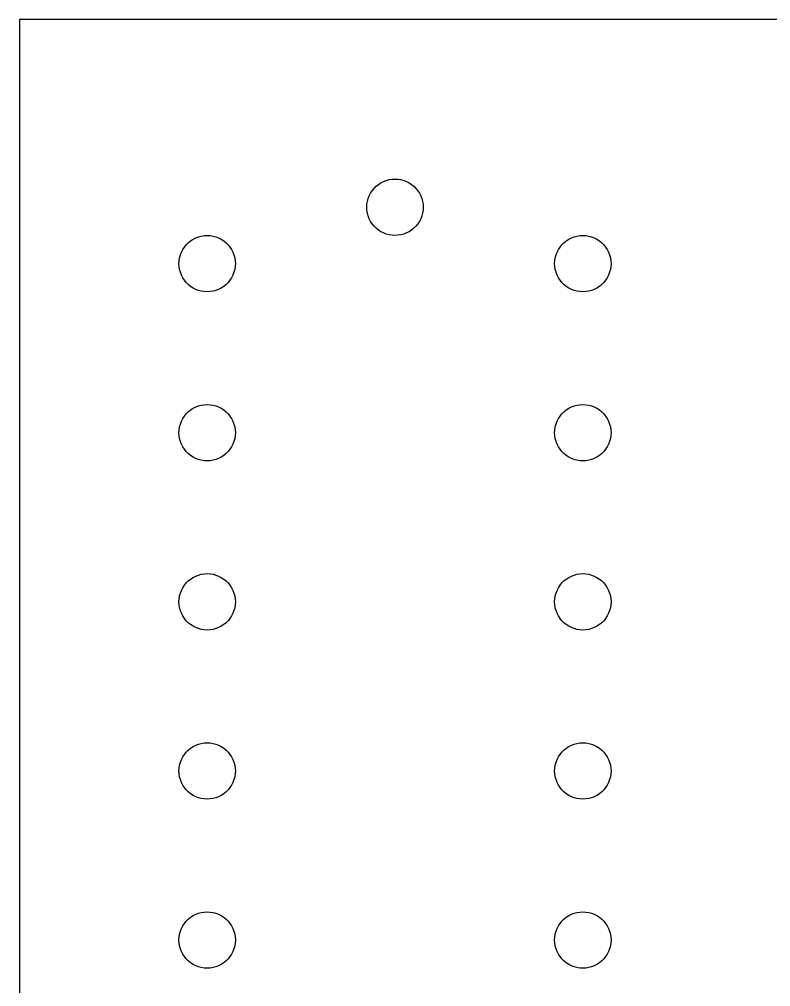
# Model space of a CAD drawing. Header units: metres. Extents: x -90 to 756, y -90 to 295.
# Drawn here: x -20 to 0, y 269.26 to 295 of the extents above; entities that cross this region are included whole.
import ezdxf

# ---------------------------------------------------------------- set-up
doc = ezdxf.new("R2010")
doc.units = ezdxf.units.M

msp = doc.modelspace()

# ---------------------------------------------------------------- linework, layer by layer
for p, q in [((20, 295), (-20, 295)), ((-20, 295), (-20, 225)), ((-10.5019, 290.557), (-10.4408, 290.607)), ((-10.4408, 290.607), (-10.375, 290.65)), ((-10.375, 290.65), (-10.3051, 290.685)), ((-10.3051, 290.685), (-10.2318, 290.713)), ((-10.2318, 290.713), (-10.1559, 290.734)), ((-10.1559, 290.734), (-10.0784, 290.746)), ((-10.0784, 290.746), (-10, 290.75)), ((-10, 290.75), (-9.92162, 290.746)), ((-9.92162, 290.746), (-9.84407, 290.734)), ((-9.84407, 290.734), (-9.76825, 290.713)), ((-9.76825, 290.713), (-9.69496, 290.685)), ((-9.69496, 290.685), (-9.625, 290.65)), ((-9.625, 290.65), (-9.55917, 290.607)), ((-9.55917, 290.607), (-9.49815, 290.557)), ((-10.6852, 290.305), (-10.6495, 290.375)), ((-10.6495, 290.375), (-10.6068, 290.441)), ((-10.6068, 290.441), (-10.5574, 290.502)), ((-10.5574, 290.502), (-10.5019, 290.557)), ((-9.49815, 290.557), (-9.44264, 290.502)), ((-9.44264, 290.502), (-9.39325, 290.441)), ((-9.39325, 290.441), (-9.35049, 290.375)), ((-9.35049, 290.375), (-9.31485, 290.305)), ((-10.7459, 290.078), (-10.7336, 290.156)), ((-10.7336, 290.156), (-10.7133, 290.232)), ((-10.7133, 290.232), (-10.6852, 290.305)), ((-9.31485, 290.305), (-9.28671, 290.232)), ((-9.28671, 290.232), (-9.2664, 290.156)), ((-9.2664, 290.156), (-9.25412, 290.078)), ((-10.75, 290), (-10.7459, 290.078)), ((-10.7459, 289.922), (-10.75, 290)), ((-10.7336, 289.844), (-10.7459, 289.922)), ((-10.7133, 289.768), (-10.7336, 289.844)), ((-9.2664, 289.844), (-9.28671, 289.768)), ((-9.25412, 289.922), (-9.2664, 289.844)), ((-9.25412, 290.078), (-9.25, 290)), ((-9.25, 290), (-9.25412, 289.922)), ((-10.6852, 289.695), (-10.7133, 289.768)), ((-10.6495, 289.625), (-10.6852, 289.695)), ((-10.6068, 289.559), (-10.6495, 289.625)), ((-9.35049, 289.625), (-9.39325, 289.559)), ((-9.31485, 289.695), (-9.35049, 289.625)), ((-9.28671, 289.768), (-9.31485, 289.695)), ((-10.5574, 289.498), (-10.6068, 289.559)), ((-10.5019, 289.443), (-10.5574, 289.498)), ((-10.4408, 289.393), (-10.5019, 289.443)), ((-10.375, 289.35), (-10.4408, 289.393)), ((-10.3051, 289.315), (-10.375, 289.35)), ((-9.625, 289.35), (-9.69496, 289.315)), ((-9.55917, 289.393), (-9.625, 289.35)), ((-9.49815, 289.443), (-9.55917, 289.393)), ((-9.44264, 289.498), (-9.49815, 289.443)), ((-9.39325, 289.559), (-9.44264, 289.498)), ((-15.5019, 289.057), (-15.4408, 289.107)), ((-15.4408, 289.107), (-15.375, 289.15)), ((-15.375, 289.15), (-15.3051, 289.185)), ((-15.3051, 289.185), (-15.2318, 289.213)), ((-15.2318, 289.213), (-15.1559, 289.234)), ((-15.1559, 289.234), (-15.0784, 289.246)), ((-15.0784, 289.246), (-15, 289.25)), ((-15, 289.25), (-14.9216, 289.246)), ((-14.9216, 289.246), (-14.8441, 289.234)), ((-14.8441, 289.234), (-14.7682, 289.213)), ((-14.7682, 289.213), (-14.695, 289.185)), ((-14.695, 289.185), (-14.625, 289.15)), ((-14.625, 289.15), (-14.5592, 289.107)), ((-14.5592, 289.107), (-14.4982, 289.057)), ((-10.2318, 289.287), (-10.3051, 289.315)), ((-10.1559, 289.266), (-10.2318, 289.287)), ((-10.0784, 289.254), (-10.1559, 289.266)), ((-10, 289.25), (-10.0784, 289.254)), ((-9.92162, 289.254), (-10, 289.25)), ((-9.84407, 289.266), (-9.92162, 289.254)), ((-9.76825, 289.287), (-9.84407, 289.266)), ((-9.69496, 289.315), (-9.76825, 289.287)), ((-5.50186, 289.057), (-5.44084, 289.107)), ((-5.44084, 289.107), (-5.375, 289.15)), ((-5.375, 289.15), (-5.30505, 289.185)), ((-5.30505, 289.185), (-5.23177, 289.213)), ((-5.23177, 289.213), (-5.15594, 289.234)), ((-5.15594, 289.234), (-5.0784, 289.246)), ((-5.0784, 289.246), (-5, 289.25)), ((-5, 289.25), (-4.92162, 289.246)), ((-4.92162, 289.246), (-4.84407, 289.234)), ((-4.84407, 289.234), (-4.76825, 289.213)), ((-4.76825, 289.213), (-4.69496, 289.185)), ((-4.69496, 289.185), (-4.625, 289.15)), ((-4.625, 289.15), (-4.55917, 289.107)), ((-4.55917, 289.107), (-4.49815, 289.057)), ((-15.7133, 288.732), (-15.6852, 288.805)), ((-15.6852, 288.805), (-15.6495, 288.875)), ((-15.6495, 288.875), (-15.6068, 288.941)), ((-15.6068, 288.941), (-15.5574, 289.002)), ((-15.5574, 289.002), (-15.5019, 289.057)), ((-14.4982, 289.057), (-14.4426, 289.002)), ((-14.4426, 289.002), (-14.3932, 288.941)), ((-14.3932, 288.941), (-14.3505, 288.875)), ((-14.3505, 288.875), (-14.3148, 288.805)), ((-14.3148, 288.805), (-14.2867, 288.732)), ((-5.7133, 288.732), (-5.68517, 288.805)), ((-5.68517, 288.805), (-5.64952, 288.875)), ((-5.64952, 288.875), (-5.60677, 288.941)), ((-5.60677, 288.941), (-5.55737, 289.002)), ((-5.55737, 289.002), (-5.50186, 289.057)), ((-4.49815, 289.057), (-4.44264, 289.002)), ((-4.44264, 289.002), (-4.39325, 288.941)), ((-4.39325, 288.941), (-4.35049, 288.875)), ((-4.35049, 288.875), (-4.31485, 288.805)), ((-4.31485, 288.805), (-4.28671, 288.732)), ((-15.75, 288.5), (-15.7459, 288.578)), ((-15.7459, 288.578), (-15.7336, 288.656)), ((-15.7336, 288.656), (-15.7133, 288.732)), ((-14.2867, 288.732), (-14.2664, 288.656)), ((-14.2664, 288.656), (-14.2541, 288.578)), ((-14.2541, 288.578), (-14.25, 288.5)), ((-5.75, 288.5), (-5.7459, 288.578)), ((-5.7459, 288.578), (-5.73361, 288.656)), ((-5.73361, 288.656), (-5.7133, 288.732)), ((-4.28671, 288.732), (-4.2664, 288.656)), ((-4.2664, 288.656), (-4.25412, 288.578)), ((-4.25412, 288.578), (-4.25, 288.5)), ((-15.7459, 288.422), (-15.75, 288.5)), ((-15.7336, 288.344), (-15.7459, 288.422)), ((-15.7133, 288.268), (-15.7336, 288.344)), ((-14.2664, 288.344), (-14.2867, 288.268)), ((-14.2541, 288.422), (-14.2664, 288.344)), ((-14.25, 288.5), (-14.2541, 288.422)), ((-5.7459, 288.422), (-5.75, 288.5)), ((-5.73361, 288.344), (-5.7459, 288.422)), ((-5.7133, 288.268), (-5.73361, 288.344)), ((-4.2664, 288.344), (-4.28671, 288.268)), ((-4.25412, 288.422), (-4.2664, 288.344)), ((-4.25, 288.5), (-4.25412, 288.422)), ((-15.6852, 288.195), (-15.7133, 288.268)), ((-15.6495, 288.125), (-15.6852, 288.195)), ((-15.6068, 288.059), (-15.6495, 288.125)), ((-15.5574, 287.998), (-15.6068, 288.059)), ((-14.3932, 288.059), (-14.4426, 287.998)), ((-14.3505, 288.125), (-14.3932, 288.059)), ((-14.3148, 288.195), (-14.3505, 288.125)), ((-14.2867, 288.268), (-14.3148, 288.195)), ((-5.68517, 288.195), (-5.7133, 288.268)), ((-5.64952, 288.125), (-5.68517, 288.195)), ((-5.60677, 288.059), (-5.64952, 288.125)), ((-5.55737, 287.998), (-5.60677, 288.059)), ((-4.39325, 288.059), (-4.44264, 287.998)), ((-4.35049, 288.125), (-4.39325, 288.059)), ((-4.31485, 288.195), (-4.35049, 288.125)), ((-4.28671, 288.268), (-4.31485, 288.195)), ((-15.5019, 287.943), (-15.5574, 287.998)), ((-15.4408, 287.893), (-15.5019, 287.943)), ((-15.375, 287.85), (-15.4408, 287.893)), ((-15.3051, 287.815), (-15.375, 287.85)), ((-15.2318, 287.787), (-15.3051, 287.815)), ((-15.1559, 287.766), (-15.2318, 287.787)), ((-14.7682, 287.787), (-14.8441, 287.766)), ((-14.695, 287.815), (-14.7682, 287.787)), ((-14.625, 287.85), (-14.695, 287.815)), ((-14.5592, 287.893), (-14.625, 287.85)), ((-14.4982, 287.943), (-14.5592, 287.893)), ((-14.4426, 287.998), (-14.4982, 287.943)), ((-5.50186, 287.943), (-5.55737, 287.998)), ((-5.44084, 287.893), (-5.50186, 287.943)), ((-5.375, 287.85), (-5.44084, 287.893)), ((-5.30505, 287.815), (-5.375, 287.85)), ((-5.23177, 287.787), (-5.30505, 287.815)), ((-5.15594, 287.766), (-5.23177, 287.787)), ((-4.76825, 287.787), (-4.84407, 287.766)), ((-4.69496, 287.815), (-4.76825, 287.787)), ((-4.625, 287.85), (-4.69496, 287.815)), ((-4.55917, 287.893), (-4.625, 287.85)), ((-4.49815, 287.943), (-4.55917, 287.893)), ((-4.44264, 287.998), (-4.49815, 287.943)), ((-15.0784, 287.754), (-15.1559, 287.766)), ((-15, 287.75), (-15.0784, 287.754)), ((-14.9216, 287.754), (-15, 287.75)), ((-14.8441, 287.766), (-14.9216, 287.754)), ((-5.0784, 287.754), (-5.15594, 287.766)), ((-5, 287.75), (-5.0784, 287.754)), ((-4.92162, 287.754), (-5, 287.75)), ((-4.84407, 287.766), (-4.92162, 287.754)), ((-15.3051, 284.685), (-15.2318, 284.713)), ((-15.2318, 284.713), (-15.1559, 284.734)), ((-15.1559, 284.734), (-15.0784, 284.746)), ((-15.0784, 284.746), (-15, 284.75)), ((-15, 284.75), (-14.9216, 284.746)), ((-14.9216, 284.746), (-14.8441, 284.734)), ((-14.8441, 284.734), (-14.7682, 284.713)), ((-14.7682, 284.713), (-14.695, 284.685)), ((-5.30505, 284.685), (-5.23177, 284.713)), ((-5.23177, 284.713), (-5.15594, 284.734)), ((-5.15594, 284.734), (-5.0784, 284.746)), ((-5.0784, 284.746), (-5, 284.75)), ((-5, 284.75), (-4.92162, 284.746)), ((-4.92162, 284.746), (-4.84407, 284.734)), ((-4.84407, 284.734), (-4.76825, 284.713)), ((-4.76825, 284.713), (-4.69496, 284.685)), ((-15.6495, 284.375), (-15.6068, 284.441)), ((-15.6068, 284.441), (-15.5574, 284.502)), ((-15.5574, 284.502), (-15.5019, 284.557)), ((-15.5019, 284.557), (-15.4408, 284.607)), ((-15.4408, 284.607), (-15.375, 284.65)), ((-15.375, 284.65), (-15.3051, 284.685)), ((-14.695, 284.685), (-14.625, 284.65)), ((-14.625, 284.65), (-14.5592, 284.607)), ((-14.5592, 284.607), (-14.4982, 284.557)), ((-14.4982, 284.557), (-14.4426, 284.502)), ((-14.4426, 284.502), (-14.3932, 284.441)), ((-14.3932, 284.441), (-14.3505, 284.375)), ((-5.64952, 284.375), (-5.60677, 284.441)), ((-5.60677, 284.441), (-5.55737, 284.502)), ((-5.55737, 284.502), (-5.50186, 284.557)), ((-5.50186, 284.557), (-5.44084, 284.607)), ((-5.44084, 284.607), (-5.375, 284.65)), ((-5.375, 284.65), (-5.30505, 284.685)), ((-4.69496, 284.685), (-4.625, 284.65)), ((-4.625, 284.65), (-4.55917, 284.607)), ((-4.55917, 284.607), (-4.49815, 284.557)), ((-4.49815, 284.557), (-4.44264, 284.502)), ((-4.44264, 284.502), (-4.39325, 284.441)), ((-4.39325, 284.441), (-4.35049, 284.375)), ((-15.7336, 284.156), (-15.7133, 284.232)), ((-15.7133, 284.232), (-15.6852, 284.305)), ((-15.6852, 284.305), (-15.6495, 284.375)), ((-14.3505, 284.375), (-14.3148, 284.305)), ((-14.3148, 284.305), (-14.2867, 284.232)), ((-14.2867, 284.232), (-14.2664, 284.156)), ((-5.73361, 284.156), (-5.7133, 284.232)), ((-5.7133, 284.232), (-5.68517, 284.305)), ((-5.68517, 284.305), (-5.64952, 284.375)), ((-4.35049, 284.375), (-4.31485, 284.305)), ((-4.31485, 284.305), (-4.28671, 284.232)), ((-4.28671, 284.232), (-4.2664, 284.156)), ((-15.75, 284), (-15.7459, 284.078)), ((-15.7459, 283.922), (-15.75, 284)), ((-15.7459, 284.078), (-15.7336, 284.156)), ((-15.7336, 283.844), (-15.7459, 283.922)), ((-14.2664, 284.156), (-14.2541, 284.078)), ((-14.2541, 283.922), (-14.2664, 283.844)), ((-14.2541, 284.078), (-14.25, 284)), ((-14.25, 284), (-14.2541, 283.922)), ((-5.75, 284), (-5.7459, 284.078)), ((-5.7459, 283.922), (-5.75, 284)), ((-5.7459, 284.078), (-5.73361, 284.156)), ((-5.73361, 283.844), (-5.7459, 283.922)), ((-4.2664, 284.156), (-4.25412, 284.078)), ((-4.25412, 283.922), (-4.2664, 283.844)), ((-4.25412, 284.078), (-4.25, 284)), ((-4.25, 284), (-4.25412, 283.922)), ((-15.7133, 283.768), (-15.7336, 283.844)), ((-15.6852, 283.695), (-15.7133, 283.768)), ((-15.6495, 283.625), (-15.6852, 283.695)), ((-14.3148, 283.695), (-14.3505, 283.625)), ((-14.2867, 283.768), (-14.3148, 283.695)), ((-14.2664, 283.844), (-14.2867, 283.768)), ((-5.7133, 283.768), (-5.73361, 283.844)), ((-5.68517, 283.695), (-5.7133, 283.768)), ((-5.64952, 283.625), (-5.68517, 283.695)), ((-4.31485, 283.695), (-4.35049, 283.625)), ((-4.28671, 283.768), (-4.31485, 283.695)), ((-4.2664, 283.844), (-4.28671, 283.768)), ((-15.6068, 283.559), (-15.6495, 283.625)), ((-15.5574, 283.498), (-15.6068, 283.559)), ((-15.5019, 283.443), (-15.5574, 283.498)), ((-15.4408, 283.393), (-15.5019, 283.443)), ((-14.4982, 283.443), (-14.5592, 283.393)), ((-14.4426, 283.498), (-14.4982, 283.443)), ((-14.3932, 283.559), (-14.4426, 283.498)), ((-14.3505, 283.625), (-14.3932, 283.559)), ((-5.60677, 283.559), (-5.64952, 283.625)), ((-5.55737, 283.498), (-5.60677, 283.559)), ((-5.50186, 283.443), (-5.55737, 283.498)), ((-5.44084, 283.393), (-5.50186, 283.443)), ((-4.49815, 283.443), (-4.55917, 283.393)), ((-4.44264, 283.498), (-4.49815, 283.443)), ((-4.39325, 283.559), (-4.44264, 283.498)), ((-4.35049, 283.625), (-4.39325, 283.559)), ((-15.375, 283.35), (-15.4408, 283.393)), ((-15.3051, 283.315), (-15.375, 283.35)), ((-15.2318, 283.287), (-15.3051, 283.315)), ((-15.1559, 283.266), (-15.2318, 283.287)), ((-15.0784, 283.254), (-15.1559, 283.266)), ((-15, 283.25), (-15.0784, 283.254)), ((-14.9216, 283.254), (-15, 283.25)), ((-14.8441, 283.266), (-14.9216, 283.254)), ((-14.7682, 283.287), (-14.8441, 283.266)), ((-14.695, 283.315), (-14.7682, 283.287)), ((-14.625, 283.35), (-14.695, 283.315)), ((-14.5592, 283.393), (-14.625, 283.35)), ((-5.375, 283.35), (-5.44084, 283.393)), ((-5.30505, 283.315), (-5.375, 283.35)), ((-5.23177, 283.287), (-5.30505, 283.315)), ((-5.15594, 283.266), (-5.23177, 283.287)), ((-5.0784, 283.254), (-5.15594, 283.266)), ((-5, 283.25), (-5.0784, 283.254)), ((-4.92162, 283.254), (-5, 283.25)), ((-4.84407, 283.266), (-4.92162, 283.254)), ((-4.76825, 283.287), (-4.84407, 283.266)), ((-4.69496, 283.315), (-4.76825, 283.287)), ((-4.625, 283.35), (-4.69496, 283.315)), ((-4.55917, 283.393), (-4.625, 283.35)), ((-15.5574, 280.002), (-15.5019, 280.057)), ((-15.5019, 280.057), (-15.4408, 280.107)), ((-15.4408, 280.107), (-15.375, 280.15)), ((-15.375, 280.15), (-15.3051, 280.185)), ((-15.3051, 280.185), (-15.2318, 280.213)), ((-15.2318, 280.213), (-15.1559, 280.234)), ((-15.1559, 280.234), (-15.0784, 280.246)), ((-15.0784, 280.246), (-15, 280.25)), ((-15, 280.25), (-14.9216, 280.246)), ((-14.9216, 280.246), (-14.8441, 280.234)), ((-14.8441, 280.234), (-14.7682, 280.213)), ((-14.7682, 280.213), (-14.695, 280.185)), ((-14.695, 280.185), (-14.625, 280.15)), ((-14.625, 280.15), (-14.5592, 280.107)), ((-14.5592, 280.107), (-14.4982, 280.057)), ((-14.4982, 280.057), (-14.4426, 280.002)), ((-5.55737, 280.002), (-5.50186, 280.057)), ((-5.50186, 280.057), (-5.44084, 280.107)), ((-5.44084, 280.107), (-5.375, 280.15)), ((-5.375, 280.15), (-5.30505, 280.185)), ((-5.30505, 280.185), (-5.23177, 280.213)), ((-5.23177, 280.213), (-5.15594, 280.234)), ((-5.15594, 280.234), (-5.0784, 280.246)), ((-5.0784, 280.246), (-5, 280.25)), ((-5, 280.25), (-4.92162, 280.246)), ((-4.92162, 280.246), (-4.84407, 280.234)), ((-4.84407, 280.234), (-4.76825, 280.213)), ((-4.76825, 280.213), (-4.69496, 280.185)), ((-4.69496, 280.185), (-4.625, 280.15)), ((-4.625, 280.15), (-4.55917, 280.107)), ((-4.55917, 280.107), (-4.49815, 280.057)), ((-4.49815, 280.057), (-4.44264, 280.002)), ((-15.7133, 279.732), (-15.6852, 279.805)), ((-15.6852, 279.805), (-15.6495, 279.875)), ((-15.6495, 279.875), (-15.6068, 279.941)), ((-15.6068, 279.941), (-15.5574, 280.002)), ((-14.4426, 280.002), (-14.3932, 279.941)), ((-14.3932, 279.941), (-14.3505, 279.875)), ((-14.3505, 279.875), (-14.3148, 279.805)), ((-14.3148, 279.805), (-14.2867, 279.732)), ((-5.7133, 279.732), (-5.68517, 279.805)), ((-5.68517, 279.805), (-5.64952, 279.875)), ((-5.64952, 279.875), (-5.60677, 279.941)), ((-5.60677, 279.941), (-5.55737, 280.002)), ((-4.44264, 280.002), (-4.39325, 279.941)), ((-4.39325, 279.941), (-4.35049, 279.875)), ((-4.35049, 279.875), (-4.31485, 279.805)), ((-4.31485, 279.805), (-4.28671, 279.732)), ((-15.75, 279.5), (-15.7459, 279.578)), ((-15.7459, 279.578), (-15.7336, 279.656)), ((-15.7336, 279.656), (-15.7133, 279.732)), ((-14.2867, 279.732), (-14.2664, 279.656)), ((-14.2664, 279.656), (-14.2541, 279.578)), ((-14.2541, 279.578), (-14.25, 279.5)), ((-5.75, 279.5), (-5.7459, 279.578)), ((-5.7459, 279.578), (-5.73361, 279.656)), ((-5.73361, 279.656), (-5.7133, 279.732)), ((-4.28671, 279.732), (-4.2664, 279.656)), ((-4.2664, 279.656), (-4.25412, 279.578)), ((-4.25412, 279.578), (-4.25, 279.5)), ((-15.7459, 279.422), (-15.75, 279.5)), ((-15.7336, 279.344), (-15.7459, 279.422)), ((-15.7133, 279.268), (-15.7336, 279.344)), ((-14.2664, 279.344), (-14.2867, 279.268)), ((-14.2541, 279.422), (-14.2664, 279.344)), ((-14.25, 279.5), (-14.2541, 279.422)), ((-5.7459, 279.422), (-5.75, 279.5)), ((-5.73361, 279.344), (-5.7459, 279.422)), ((-5.7133, 279.268), (-5.73361, 279.344)), ((-4.2664, 279.344), (-4.28671, 279.268)), ((-4.25412, 279.422), (-4.2664, 279.344)), ((-4.25, 279.5), (-4.25412, 279.422)), ((-15.6852, 279.195), (-15.7133, 279.268)), ((-15.6495, 279.125), (-15.6852, 279.195)), ((-15.6068, 279.059), (-15.6495, 279.125)), ((-15.5574, 278.998), (-15.6068, 279.059)), ((-14.3932, 279.059), (-14.4426, 278.998)), ((-14.3505, 279.125), (-14.3932, 279.059)), ((-14.3148, 279.195), (-14.3505, 279.125)), ((-14.2867, 279.268), (-14.3148, 279.195)), ((-5.68517, 279.195), (-5.7133, 279.268)), ((-5.64952, 279.125), (-5.68517, 279.195)), ((-5.60677, 279.059), (-5.64952, 279.125)), ((-5.55737, 278.998), (-5.60677, 279.059)), ((-4.39325, 279.059), (-4.44264, 278.998)), ((-4.35049, 279.125), (-4.39325, 279.059)), ((-4.31485, 279.195), (-4.35049, 279.125)), ((-4.28671, 279.268), (-4.31485, 279.195)), ((-15.5019, 278.943), (-15.5574, 278.998)), ((-15.4408, 278.893), (-15.5019, 278.943)), ((-15.375, 278.85), (-15.4408, 278.893)), ((-15.3051, 278.815), (-15.375, 278.85)), ((-15.2318, 278.787), (-15.3051, 278.815)), ((-15.1559, 278.766), (-15.2318, 278.787)), ((-15.0784, 278.754), (-15.1559, 278.766)), ((-14.8441, 278.766), (-14.9216, 278.754)), ((-14.7682, 278.787), (-14.8441, 278.766)), ((-14.695, 278.815), (-14.7682, 278.787)), ((-14.625, 278.85), (-14.695, 278.815)), ((-14.5592, 278.893), (-14.625, 278.85)), ((-14.4982, 278.943), (-14.5592, 278.893)), ((-14.4426, 278.998), (-14.4982, 278.943)), ((-5.50186, 278.943), (-5.55737, 278.998)), ((-5.44084, 278.893), (-5.50186, 278.943)), ((-5.375, 278.85), (-5.44084, 278.893)), ((-5.30505, 278.815), (-5.375, 278.85)), ((-5.23177, 278.787), (-5.30505, 278.815)), ((-5.15594, 278.766), (-5.23177, 278.787)), ((-5.0784, 278.754), (-5.15594, 278.766)), ((-4.84407, 278.766), (-4.92162, 278.754)), ((-4.76825, 278.787), (-4.84407, 278.766)), ((-4.69496, 278.815), (-4.76825, 278.787)), ((-4.625, 278.85), (-4.69496, 278.815)), ((-4.55917, 278.893), (-4.625, 278.85)), ((-4.49815, 278.943), (-4.55917, 278.893)), ((-4.44264, 278.998), (-4.49815, 278.943)), ((-15, 278.75), (-15.0784, 278.754)), ((-14.9216, 278.754), (-15, 278.75)), ((-5, 278.75), (-5.0784, 278.754)), ((-4.92162, 278.754), (-5, 278.75)), ((-15.375, 275.65), (-15.3051, 275.685)), ((-15.3051, 275.685), (-15.2318, 275.713)), ((-15.2318, 275.713), (-15.1559, 275.734)), ((-15.1559, 275.734), (-15.0784, 275.746)), ((-15.0784, 275.746), (-15, 275.75)), ((-15, 275.75), (-14.9216, 275.746)), ((-14.9216, 275.746), (-14.8441, 275.734)), ((-14.8441, 275.734), (-14.7682, 275.713)), ((-14.7682, 275.713), (-14.695, 275.685)), ((-14.695, 275.685), (-14.625, 275.65)), ((-5.375, 275.65), (-5.30505, 275.685)), ((-5.30505, 275.685), (-5.23177, 275.713)), ((-5.23177, 275.713), (-5.15594, 275.734)), ((-5.15594, 275.734), (-5.0784, 275.746)), ((-5.0784, 275.746), (-5, 275.75)), ((-5, 275.75), (-4.92162, 275.746)), ((-4.92162, 275.746), (-4.84407, 275.734)), ((-4.84407, 275.734), (-4.76825, 275.713)), ((-4.76825, 275.713), (-4.69496, 275.685)), ((-4.69496, 275.685), (-4.625, 275.65)), ((-15.6495, 275.375), (-15.6068, 275.441)), ((-15.6068, 275.441), (-15.5574, 275.502)), ((-15.5574, 275.502), (-15.5019, 275.557)), ((-15.5019, 275.557), (-15.4408, 275.607)), ((-15.4408, 275.607), (-15.375, 275.65)), ((-14.625, 275.65), (-14.5592, 275.607)), ((-14.5592, 275.607), (-14.4982, 275.557)), ((-14.4982, 275.557), (-14.4426, 275.502)), ((-14.4426, 275.502), (-14.3932, 275.441)), ((-14.3932, 275.441), (-14.3505, 275.375)), ((-5.64952, 275.375), (-5.60677, 275.441)), ((-5.60677, 275.441), (-5.55737, 275.502)), ((-5.55737, 275.502), (-5.50186, 275.557)), ((-5.50186, 275.557), (-5.44084, 275.607)), ((-5.44084, 275.607), (-5.375, 275.65)), ((-4.625, 275.65), (-4.55917, 275.607)), ((-4.55917, 275.607), (-4.49815, 275.557)), ((-4.49815, 275.557), (-4.44264, 275.502)), ((-4.44264, 275.502), (-4.39325, 275.441)), ((-4.39325, 275.441), (-4.35049, 275.375)), ((-15.7336, 275.156), (-15.7133, 275.232)), ((-15.7133, 275.232), (-15.6852, 275.305)), ((-15.6852, 275.305), (-15.6495, 275.375)), ((-14.3505, 275.375), (-14.3148, 275.305)), ((-14.3148, 275.305), (-14.2867, 275.232)), ((-14.2867, 275.232), (-14.2664, 275.156)), ((-5.73361, 275.156), (-5.7133, 275.232)), ((-5.7133, 275.232), (-5.68517, 275.305)), ((-5.68517, 275.305), (-5.64952, 275.375)), ((-4.35049, 275.375), (-4.31485, 275.305)), ((-4.31485, 275.305), (-4.28671, 275.232)), ((-4.28671, 275.232), (-4.2664, 275.156)), ((-15.75, 275), (-15.7459, 275.078)), ((-15.7459, 274.922), (-15.75, 275)), ((-15.7459, 275.078), (-15.7336, 275.156)), ((-15.7336, 274.844), (-15.7459, 274.922)), ((-14.2664, 275.156), (-14.2541, 275.078)), ((-14.2541, 274.922), (-14.2664, 274.844)), ((-14.2541, 275.078), (-14.25, 275)), ((-14.25, 275), (-14.2541, 274.922)), ((-5.75, 275), (-5.7459, 275.078)), ((-5.7459, 274.922), (-5.75, 275)), ((-5.7459, 275.078), (-5.73361, 275.156)), ((-5.73361, 274.844), (-5.7459, 274.922)), ((-4.2664, 275.156), (-4.25412, 275.078)), ((-4.25412, 274.922), (-4.2664, 274.844)), ((-4.25412, 275.078), (-4.25, 275)), ((-4.25, 275), (-4.25412, 274.922)), ((-15.7133, 274.768), (-15.7336, 274.844)), ((-15.6852, 274.695), (-15.7133, 274.768)), ((-15.6495, 274.625), (-15.6852, 274.695)), ((-14.3148, 274.695), (-14.3505, 274.625)), ((-14.2867, 274.768), (-14.3148, 274.695)), ((-14.2664, 274.844), (-14.2867, 274.768)), ((-5.7133, 274.768), (-5.73361, 274.844)), ((-5.68517, 274.695), (-5.7133, 274.768)), ((-5.64952, 274.625), (-5.68517, 274.695)), ((-4.31485, 274.695), (-4.35049, 274.625)), ((-4.28671, 274.768), (-4.31485, 274.695)), ((-4.2664, 274.844), (-4.28671, 274.768)), ((-15.6068, 274.559), (-15.6495, 274.625)), ((-15.5574, 274.498), (-15.6068, 274.559)), ((-15.5019, 274.443), (-15.5574, 274.498)), ((-15.4408, 274.393), (-15.5019, 274.443)), ((-15.375, 274.35), (-15.4408, 274.393)), ((-14.5592, 274.393), (-14.625, 274.35)), ((-14.4982, 274.443), (-14.5592, 274.393)), ((-14.4426, 274.498), (-14.4982, 274.443)), ((-14.3932, 274.559), (-14.4426, 274.498)), ((-14.3505, 274.625), (-14.3932, 274.559)), ((-5.60677, 274.559), (-5.64952, 274.625)), ((-5.55737, 274.498), (-5.60677, 274.559)), ((-5.50186, 274.443), (-5.55737, 274.498)), ((-5.44084, 274.393), (-5.50186, 274.443)), ((-5.375, 274.35), (-5.44084, 274.393)), ((-4.55917, 274.393), (-4.625, 274.35)), ((-4.49815, 274.443), (-4.55917, 274.393)), ((-4.44264, 274.498), (-4.49815, 274.443)), ((-4.39325, 274.559), (-4.44264, 274.498)), ((-4.35049, 274.625), (-4.39325, 274.559)), ((-15.3051, 274.315), (-15.375, 274.35)), ((-15.2318, 274.287), (-15.3051, 274.315)), ((-15.1559, 274.266), (-15.2318, 274.287)), ((-15.0784, 274.254), (-15.1559, 274.266)), ((-15, 274.25), (-15.0784, 274.254)), ((-14.9216, 274.254), (-15, 274.25)), ((-14.8441, 274.266), (-14.9216, 274.254)), ((-14.7682, 274.287), (-14.8441, 274.266)), ((-14.695, 274.315), (-14.7682, 274.287)), ((-14.625, 274.35), (-14.695, 274.315)), ((-5.30505, 274.315), (-5.375, 274.35)), ((-5.23177, 274.287), (-5.30505, 274.315)), ((-5.15594, 274.266), (-5.23177, 274.287)), ((-5.0784, 274.254), (-5.15594, 274.266)), ((-5, 274.25), (-5.0784, 274.254)), ((-4.92162, 274.254), (-5, 274.25)), ((-4.84407, 274.266), (-4.92162, 274.254)), ((-4.76825, 274.287), (-4.84407, 274.266)), ((-4.69496, 274.315), (-4.76825, 274.287)), ((-4.625, 274.35), (-4.69496, 274.315)), ((-15.5574, 271.002), (-15.5019, 271.057)), ((-15.5019, 271.057), (-15.4408, 271.107)), ((-15.4408, 271.107), (-15.375, 271.15)), ((-15.375, 271.15), (-15.3051, 271.185)), ((-15.3051, 271.185), (-15.2318, 271.213)), ((-15.2318, 271.213), (-15.1559, 271.234)), ((-15.1559, 271.234), (-15.0784, 271.246)), ((-15.0784, 271.246), (-15, 271.25)), ((-15, 271.25), (-14.9216, 271.246)), ((-14.9216, 271.246), (-14.8441, 271.234)), ((-14.8441, 271.234), (-14.7682, 271.213)), ((-14.7682, 271.213), (-14.695, 271.185)), ((-14.695, 271.185), (-14.625, 271.15)), ((-14.625, 271.15), (-14.5592, 271.107)), ((-14.5592, 271.107), (-14.4982, 271.057)), ((-14.4982, 271.057), (-14.4426, 271.002)), ((-5.55737, 271.002), (-5.50186, 271.057)), ((-5.50186, 271.057), (-5.44084, 271.107)), ((-5.44084, 271.107), (-5.375, 271.15)), ((-5.375, 271.15), (-5.30505, 271.185)), ((-5.30505, 271.185), (-5.23177, 271.213)), ((-5.23177, 271.213), (-5.15594, 271.234)), ((-5.15594, 271.234), (-5.0784, 271.246)), ((-5.0784, 271.246), (-5, 271.25)), ((-5, 271.25), (-4.92162, 271.246)), ((-4.92162, 271.246), (-4.84407, 271.234)), ((-4.84407, 271.234), (-4.76825, 271.213)), ((-4.76825, 271.213), (-4.69496, 271.185)), ((-4.69496, 271.185), (-4.625, 271.15)), ((-4.625, 271.15), (-4.55917, 271.107)), ((-4.55917, 271.107), (-4.49815, 271.057)), ((-4.49815, 271.057), (-4.44264, 271.002)), ((-15.7133, 270.732), (-15.6852, 270.805)), ((-15.6852, 270.805), (-15.6495, 270.875)), ((-15.6495, 270.875), (-15.6068, 270.941)), ((-15.6068, 270.941), (-15.5574, 271.002)), ((-14.4426, 271.002), (-14.3932, 270.941)), ((-14.3932, 270.941), (-14.3505, 270.875)), ((-14.3505, 270.875), (-14.3148, 270.805)), ((-14.3148, 270.805), (-14.2867, 270.732)), ((-5.7133, 270.732), (-5.68517, 270.805)), ((-5.68517, 270.805), (-5.64952, 270.875)), ((-5.64952, 270.875), (-5.60677, 270.941)), ((-5.60677, 270.941), (-5.55737, 271.002)), ((-4.44264, 271.002), (-4.39325, 270.941)), ((-4.39325, 270.941), (-4.35049, 270.875)), ((-4.35049, 270.875), (-4.31485, 270.805)), ((-4.31485, 270.805), (-4.28671, 270.732)), ((-15.75, 270.5), (-15.7459, 270.578)), ((-15.7459, 270.578), (-15.7336, 270.656)), ((-15.7336, 270.656), (-15.7133, 270.732)), ((-14.2867, 270.732), (-14.2664, 270.656)), ((-14.2664, 270.656), (-14.2541, 270.578)), ((-14.2541, 270.578), (-14.25, 270.5)), ((-5.75, 270.5), (-5.7459, 270.578)), ((-5.7459, 270.578), (-5.73361, 270.656)), ((-5.73361, 270.656), (-5.7133, 270.732)), ((-4.28671, 270.732), (-4.2664, 270.656)), ((-4.2664, 270.656), (-4.25412, 270.578)), ((-4.25412, 270.578), (-4.25, 270.5)), ((-15.7459, 270.422), (-15.75, 270.5)), ((-15.7336, 270.344), (-15.7459, 270.422)), ((-15.7133, 270.268), (-15.7336, 270.344)), ((-14.2664, 270.344), (-14.2867, 270.268)), ((-14.2541, 270.422), (-14.2664, 270.344)), ((-14.25, 270.5), (-14.2541, 270.422)), ((-5.7459, 270.422), (-5.75, 270.5)), ((-5.73361, 270.344), (-5.7459, 270.422)), ((-5.7133, 270.268), (-5.73361, 270.344)), ((-4.2664, 270.344), (-4.28671, 270.268)), ((-4.25412, 270.422), (-4.2664, 270.344)), ((-4.25, 270.5), (-4.25412, 270.422)), ((-15.6852, 270.195), (-15.7133, 270.268)), ((-15.6495, 270.125), (-15.6852, 270.195)), ((-15.6068, 270.059), (-15.6495, 270.125)), ((-15.5574, 269.998), (-15.6068, 270.059)), ((-14.3932, 270.059), (-14.4426, 269.998)), ((-14.3505, 270.125), (-14.3932, 270.059)), ((-14.3148, 270.195), (-14.3505, 270.125)), ((-14.2867, 270.268), (-14.3148, 270.195)), ((-5.68517, 270.195), (-5.7133, 270.268)), ((-5.64952, 270.125), (-5.68517, 270.195)), ((-5.60677, 270.059), (-5.64952, 270.125)), ((-5.55737, 269.998), (-5.60677, 270.059)), ((-4.39325, 270.059), (-4.44264, 269.998)), ((-4.35049, 270.125), (-4.39325, 270.059)), ((-4.31485, 270.195), (-4.35049, 270.125)), ((-4.28671, 270.268), (-4.31485, 270.195)), ((-15.5019, 269.943), (-15.5574, 269.998)), ((-15.4408, 269.893), (-15.5019, 269.943)), ((-15.375, 269.85), (-15.4408, 269.893)), ((-15.3051, 269.815), (-15.375, 269.85)), ((-15.2318, 269.787), (-15.3051, 269.815)), ((-15.1559, 269.766), (-15.2318, 269.787)), ((-15.0784, 269.754), (-15.1559, 269.766)), ((-14.8441, 269.766), (-14.9216, 269.754)), ((-14.7682, 269.787), (-14.8441, 269.766)), ((-14.695, 269.815), (-14.7682, 269.787)), ((-14.625, 269.85), (-14.695, 269.815)), ((-14.5592, 269.893), (-14.625, 269.85)), ((-14.4982, 269.943), (-14.5592, 269.893)), ((-14.4426, 269.998), (-14.4982, 269.943)), ((-5.50186, 269.943), (-5.55737, 269.998)), ((-5.44084, 269.893), (-5.50186, 269.943)), ((-5.375, 269.85), (-5.44084, 269.893)), ((-5.30505, 269.815), (-5.375, 269.85)), ((-5.23177, 269.787), (-5.30505, 269.815)), ((-5.15594, 269.766), (-5.23177, 269.787)), ((-5.0784, 269.754), (-5.15594, 269.766)), ((-4.84407, 269.766), (-4.92162, 269.754)), ((-4.76825, 269.787), (-4.84407, 269.766)), ((-4.69496, 269.815), (-4.76825, 269.787)), ((-4.625, 269.85), (-4.69496, 269.815)), ((-4.55917, 269.893), (-4.625, 269.85)), ((-4.49815, 269.943), (-4.55917, 269.893)), ((-4.44264, 269.998), (-4.49815, 269.943)), ((-15, 269.75), (-15.0784, 269.754)), ((-14.9216, 269.754), (-15, 269.75)), ((-5, 269.75), (-5.0784, 269.754)), ((-4.92162, 269.754), (-5, 269.75))]:
    msp.add_line(p, q)

doc.saveas('drawing.dxf')
